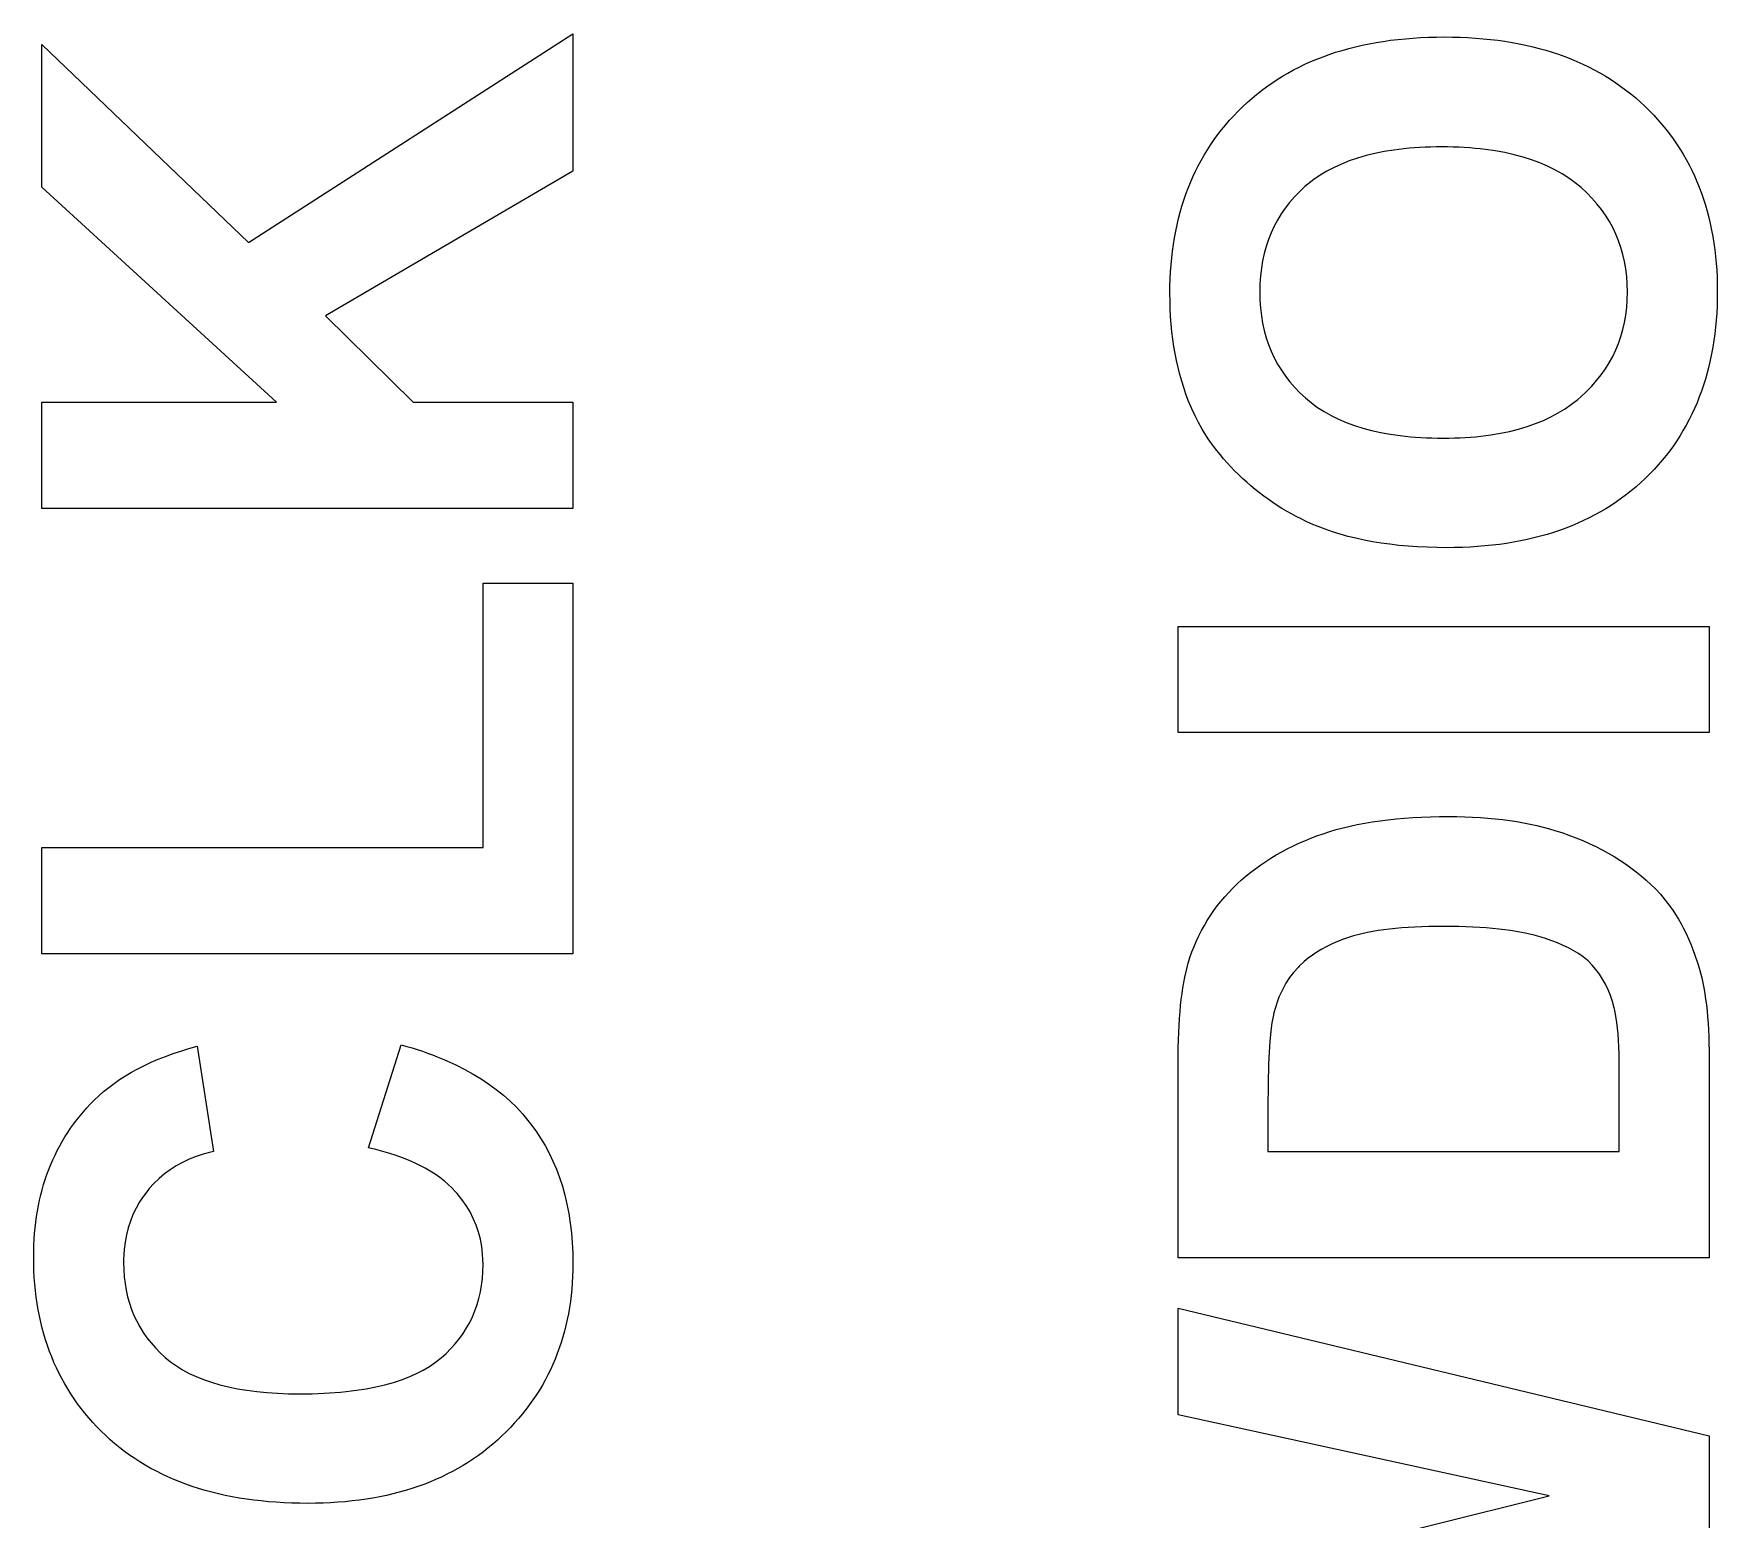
# Model space of a CAD drawing. Extents: x 44 to 148, y -85 to -25.
# Drawn here: x 100.671 to 104.376, y -34.136 to -30.868 of the extents above; entities that cross this region are included whole.
import ezdxf

# ---------------------------------------------------------------- set-up
doc = ezdxf.new("R2010")
doc.units = 0
doc.layers.add('BLACK', color=7, linetype='CONTINUOUS')

msp = doc.modelspace()

# ---------------------------------------------------------------- linework, layer by layer
at = {"layer": 'BLACK', "linetype": 'CONTINUOUS'}
for p, q in [((100.689242, -31.206062), (100.689242, -30.891758)), ((100.689242, -30.891758), (101.144266, -31.327683)), ((101.144266, -31.327683), (101.8577, -30.868164)), ((101.8577, -30.868164), (101.8577, -31.170671)), ((103.579335, -30.897038), (103.594311, -30.893587)), ((103.594311, -30.893587), (103.60953, -30.890436)), ((103.60953, -30.890436), (103.624994, -30.887585)), ((103.624994, -30.887585), (103.640702, -30.885035)), ((103.640702, -30.885035), (103.656655, -30.882784)), ((103.656655, -30.882784), (103.672851, -30.880834)), ((103.672851, -30.880834), (103.689292, -30.879183)), ((103.689292, -30.879183), (103.705976, -30.877833)), ((103.705976, -30.877833), (103.722905, -30.876783)), ((103.722905, -30.876783), (103.740078, -30.876032)), ((103.740078, -30.876032), (103.757495, -30.875582)), ((103.757495, -30.875582), (103.775156, -30.875432)), ((103.775156, -30.875432), (103.792661, -30.875581)), ((103.792661, -30.875581), (103.809927, -30.876028)), ((103.809927, -30.876028), (103.826953, -30.876773)), ((103.826953, -30.876773), (103.843739, -30.877815)), ((103.843739, -30.877815), (103.860285, -30.879156)), ((103.860285, -30.879156), (103.876592, -30.880794)), ((103.876592, -30.880794), (103.892659, -30.88273)), ((103.892659, -30.88273), (103.908486, -30.884964)), ((103.908486, -30.884964), (103.924073, -30.887497)), ((103.924073, -30.887497), (103.939421, -30.890326)), ((103.939421, -30.890326), (103.954529, -30.893454)), ((103.954529, -30.893454), (103.969397, -30.89688)), ((103.468317, -30.935448), (103.48134, -30.929597)), ((103.48134, -30.929597), (103.494607, -30.924045)), ((103.494607, -30.924045), (103.508118, -30.918794)), ((103.508118, -30.918794), (103.521873, -30.913842)), ((103.521873, -30.913842), (103.535872, -30.909191)), ((103.535872, -30.909191), (103.550116, -30.90484)), ((103.550116, -30.90484), (103.564603, -30.900789)), ((103.564603, -30.900789), (103.579335, -30.897038)), ((103.969397, -30.89688), (103.984026, -30.900603)), ((103.984026, -30.900603), (103.998414, -30.904625)), ((103.998414, -30.904625), (104.012563, -30.908944)), ((104.012563, -30.908944), (104.026473, -30.913562)), ((104.026473, -30.913562), (104.040142, -30.918477)), ((104.040142, -30.918477), (104.053572, -30.92369)), ((104.053572, -30.92369), (104.066762, -30.929201)), ((104.066762, -30.929201), (104.079712, -30.935009)), ((103.406865, -30.969207), (103.418667, -30.961855)), ((103.418667, -30.961855), (103.430714, -30.954803)), ((103.430714, -30.954803), (103.443004, -30.948052)), ((103.443004, -30.948052), (103.455539, -30.9416)), ((103.455539, -30.9416), (103.468317, -30.935448)), ((104.079712, -30.935009), (104.092423, -30.941116)), ((104.092423, -30.941116), (104.104894, -30.94752)), ((104.104894, -30.94752), (104.117125, -30.954223)), ((104.117125, -30.954223), (104.129116, -30.961223)), ((104.129116, -30.961223), (104.140868, -30.968521)), ((104.140868, -30.968521), (104.15238, -30.976118)), ((103.351516, -31.010468), (103.362098, -31.001616)), ((103.362098, -31.001616), (103.372924, -30.993064)), ((103.372924, -30.993064), (103.383993, -30.984811)), ((103.383993, -30.984811), (103.395307, -30.976859)), ((103.395307, -30.976859), (103.406865, -30.969207)), ((104.15238, -30.976118), (104.163652, -30.984011)), ((104.163652, -30.984011), (104.174685, -30.992203)), ((104.174685, -30.992203), (104.185477, -31.000693)), ((104.185477, -31.000693), (104.19603, -31.009481)), ((103.311733, -31.048679), (103.321253, -31.038776)), ((103.321253, -31.038776), (103.331086, -31.029073)), ((103.331086, -31.029073), (103.341179, -31.019621)), ((103.341179, -31.019621), (103.351516, -31.010468)), ((104.19603, -31.009481), (104.206344, -31.018566)), ((104.206344, -31.018566), (104.216417, -31.02795)), ((104.216417, -31.02795), (104.226215, -31.037582)), ((104.226215, -31.037582), (104.235702, -31.047415)), ((103.276772, -31.090293), (103.285044, -31.079589)), ((103.285044, -31.079589), (103.293628, -31.069085)), ((103.293628, -31.069085), (103.302524, -31.058782)), ((103.302524, -31.058782), (103.311733, -31.048679)), ((104.235702, -31.047415), (104.244878, -31.057448)), ((104.244878, -31.057448), (104.253743, -31.067681)), ((104.253743, -31.067681), (104.262297, -31.078114)), ((104.262297, -31.078114), (104.27054, -31.088748)), ((103.253829, -31.123606), (103.261164, -31.112301)), ((103.261164, -31.112301), (103.268812, -31.101197)), ((103.268812, -31.101197), (103.276772, -31.090293)), ((104.27054, -31.088748), (104.278472, -31.099582)), ((104.278472, -31.099582), (104.286093, -31.110616)), ((104.286093, -31.110616), (104.293403, -31.12185)), ((103.233695, -31.158721), (103.240094, -31.146816)), ((103.240094, -31.146816), (103.246806, -31.135111)), ((103.246806, -31.135111), (103.253829, -31.123606)), ((103.565962, -31.148065), (103.548749, -31.154889)), ((103.583977, -31.141923), (103.565962, -31.148065)), ((103.602796, -31.136463), (103.583977, -31.141923)), ((103.622418, -31.131686), (103.602796, -31.136463)), ((103.642844, -31.127591), (103.622418, -31.131686)), ((103.664072, -31.124179), (103.642844, -31.127591)), ((103.686103, -31.121449), (103.664072, -31.124179)), ((103.69742, -31.12034), (103.686103, -31.121449)), ((103.708938, -31.119402), (103.69742, -31.12034)), ((103.720657, -31.118634), (103.708938, -31.119402)), ((103.732576, -31.118037), (103.720657, -31.118634)), ((103.744696, -31.11761), (103.732576, -31.118037)), ((103.757017, -31.117355), (103.744696, -31.11761)), ((103.769538, -31.117269), (103.757017, -31.117355)), ((103.782201, -31.117357), (103.769538, -31.117269)), ((103.794665, -31.117619), (103.782201, -31.117357)), ((103.80693, -31.118057), (103.794665, -31.117619)), ((103.818995, -31.118669), (103.80693, -31.118057)), ((103.830861, -31.119457), (103.818995, -31.118669)), ((103.842529, -31.120419), (103.830861, -31.119457)), ((103.853997, -31.121557), (103.842529, -31.120419)), ((103.865265, -31.122869), (103.853997, -31.121557)), ((103.887206, -31.126019), (103.865265, -31.122869)), ((103.90835, -31.129869), (103.887206, -31.126019)), ((103.928697, -31.134419), (103.90835, -31.129869)), ((103.948248, -31.139669), (103.928697, -31.134419)), ((103.967002, -31.145619), (103.948248, -31.139669)), ((103.98496, -31.152269), (103.967002, -31.145619)), ((104.002121, -31.159619), (103.98496, -31.152269)), ((104.293403, -31.12185), (104.300401, -31.133285)), ((104.300401, -31.133285), (104.307089, -31.14492)), ((104.307089, -31.14492), (104.313465, -31.156755)), ((101.8577, -31.170671), (101.313636, -31.488907)), ((103.216371, -31.195638), (103.221834, -31.183132)), ((103.221834, -31.183132), (103.227608, -31.170826)), ((103.227608, -31.170826), (103.233695, -31.158721)), ((103.48793, -31.189012), (103.474733, -31.199248)), ((103.50193, -31.179457), (103.48793, -31.189012)), ((103.516733, -31.170586), (103.50193, -31.179457)), ((103.53234, -31.162396), (103.516733, -31.170586)), ((103.548749, -31.154889), (103.53234, -31.162396)), ((104.018485, -31.167669), (104.002121, -31.159619)), ((104.034053, -31.17642), (104.018485, -31.167669)), ((104.048824, -31.18587), (104.034053, -31.17642)), ((104.062799, -31.19602), (104.048824, -31.18587)), ((104.313465, -31.156755), (104.319531, -31.16879)), ((104.319531, -31.16879), (104.325285, -31.181026)), ((104.325285, -31.181026), (104.330729, -31.193461)), ((101.205779, -31.678501), (100.689242, -31.206062)), ((103.201856, -31.234357), (103.206382, -31.221251)), ((103.206382, -31.221251), (103.211221, -31.208344)), ((103.211221, -31.208344), (103.216371, -31.195638)), ((103.445132, -31.227352), (103.434645, -31.239385)), ((103.456395, -31.215765), (103.445132, -31.227352)), ((103.468436, -31.204623), (103.456395, -31.215765)), ((103.474733, -31.199248), (103.468436, -31.204623)), ((104.075978, -31.20687), (104.062799, -31.19602)), ((104.088324, -31.218266), (104.075978, -31.20687)), ((104.099874, -31.230055), (104.088324, -31.218266)), ((104.330729, -31.193461), (104.335861, -31.206097)), ((104.335861, -31.206097), (104.340682, -31.218934)), ((104.340682, -31.218934), (104.345193, -31.23197)), ((103.19015, -31.274879), (103.19374, -31.261172)), ((103.19374, -31.261172), (103.197642, -31.247664)), ((103.197642, -31.247664), (103.201856, -31.234357)), ((103.416001, -31.264787), (103.407845, -31.278156)), ((103.424935, -31.251863), (103.416001, -31.264787)), ((103.434645, -31.239385), (103.424935, -31.251863)), ((104.110628, -31.242237), (104.099874, -31.230055)), ((104.120585, -31.254812), (104.110628, -31.242237)), ((104.129745, -31.26778), (104.120585, -31.254812)), ((104.345193, -31.23197), (104.349392, -31.245207)), ((104.349392, -31.245207), (104.35328, -31.258644)), ((104.35328, -31.258644), (104.356857, -31.272281)), ((103.183907, -31.302894), (103.186873, -31.288787)), ((103.186873, -31.288787), (103.19015, -31.274879)), ((103.400465, -31.291971), (103.393862, -31.306231)), ((103.407845, -31.278156), (103.400465, -31.291971)), ((104.138109, -31.28114), (104.129745, -31.26778)), ((104.145676, -31.294894), (104.138109, -31.28114)), ((104.152447, -31.30904), (104.145676, -31.294894)), ((104.356857, -31.272281), (104.360123, -31.286118)), ((104.360123, -31.286118), (104.363078, -31.300156)), ((104.363078, -31.300156), (104.365722, -31.314394)), ((103.176884, -31.34642), (103.178913, -31.331711)), ((103.178913, -31.331711), (103.181254, -31.317203)), ((103.181254, -31.317203), (103.183907, -31.302894)), ((103.382987, -31.336087), (103.378715, -31.351684)), ((103.388036, -31.320936), (103.382987, -31.336087)), ((103.393862, -31.306231), (103.388036, -31.320936)), ((104.158421, -31.323578), (104.152447, -31.30904)), ((104.163599, -31.33851), (104.158421, -31.323578)), ((104.16798, -31.353834), (104.163599, -31.33851)), ((104.365722, -31.314394), (104.368055, -31.328832)), ((104.368055, -31.328832), (104.370077, -31.34347)), ((103.173763, -31.376437), (103.175167, -31.361328)), ((103.175167, -31.361328), (103.176884, -31.34642)), ((103.375219, -31.367726), (103.3725, -31.384213)), ((103.378715, -31.351684), (103.375219, -31.367726)), ((104.171564, -31.369551), (104.16798, -31.353834)), ((104.174352, -31.385661), (104.171564, -31.369551)), ((104.370077, -31.34347), (104.371788, -31.358309)), ((104.371788, -31.358309), (104.373187, -31.373348)), ((104.373187, -31.373348), (104.374276, -31.388587)), ((103.171422, -31.422966), (103.17189, -31.407256)), ((103.17189, -31.407256), (103.17267, -31.391747)), ((103.17267, -31.391747), (103.173763, -31.376437)), ((103.370558, -31.401146), (103.369393, -31.418524)), ((103.3725, -31.384213), (103.370558, -31.401146)), ((104.176344, -31.402164), (104.174352, -31.385661)), ((104.177538, -31.41906), (104.176344, -31.402164)), ((104.374276, -31.388587), (104.375054, -31.404026)), ((104.375054, -31.404026), (104.37552, -31.419666)), ((103.171265, -31.438876), (103.17129, -31.436348)), ((103.171445, -31.456408), (103.171265, -31.438876)), ((103.17129, -31.436348), (103.171422, -31.422966)), ((103.369393, -31.418524), (103.369004, -31.436348)), ((103.369004, -31.436348), (103.369397, -31.45421)), ((104.177535, -31.453642), (104.177937, -31.436348)), ((104.177937, -31.436348), (104.177538, -31.41906)), ((104.37552, -31.419666), (104.375676, -31.435505)), ((104.375676, -31.435505), (104.375521, -31.451553)), ((103.171985, -31.473683), (103.171445, -31.456408)), ((103.172885, -31.490702), (103.171985, -31.473683)), ((103.369397, -31.45421), (103.370576, -31.471634)), ((103.370576, -31.471634), (103.37254, -31.488618)), ((104.171512, -31.503232), (104.174323, -31.487084)), ((104.174323, -31.487084), (104.17633, -31.470554)), ((104.17633, -31.470554), (104.177535, -31.453642)), ((104.374283, -31.483026), (104.373201, -31.498453)), ((104.375057, -31.467393), (104.374283, -31.483026)), ((104.375521, -31.451553), (104.375057, -31.467393)), ((101.313636, -31.488907), (101.50632, -31.678501)), ((103.174144, -31.507463), (103.172885, -31.490702)), ((103.175764, -31.523968), (103.174144, -31.507463)), ((103.177743, -31.540216), (103.175764, -31.523968)), ((103.37254, -31.488618), (103.375289, -31.505163)), ((103.375289, -31.505163), (103.378824, -31.52127)), ((103.378824, -31.52127), (103.383145, -31.536938)), ((104.16348, -31.534384), (104.167898, -31.518999)), ((104.167898, -31.518999), (104.171512, -31.503232)), ((104.371808, -31.513673), (104.370106, -31.528686)), ((104.373201, -31.498453), (104.371808, -31.513673)), ((103.180082, -31.556208), (103.177743, -31.540216)), ((103.182781, -31.571943), (103.180082, -31.556208)), ((103.383145, -31.536938), (103.388251, -31.552167)), ((103.388251, -31.552167), (103.394143, -31.566957)), ((104.152236, -31.564008), (104.15826, -31.549387)), ((104.15826, -31.549387), (104.16348, -31.534384)), ((104.365775, -31.558092), (104.363145, -31.572484)), ((104.368095, -31.543492), (104.365775, -31.558092)), ((104.370106, -31.528686), (104.368095, -31.543492)), ((103.18584, -31.587421), (103.182781, -31.571943)), ((103.189259, -31.602642), (103.18584, -31.587421)), ((103.394143, -31.566957), (103.400821, -31.581308)), ((103.400821, -31.581308), (103.408284, -31.59522)), ((103.408284, -31.59522), (103.416532, -31.608694)), ((104.129347, -31.60558), (104.13778, -31.592104)), ((104.13778, -31.592104), (104.14541, -31.578247)), ((104.14541, -31.578247), (104.152236, -31.564008)), ((104.360205, -31.58667), (104.356957, -31.600649)), ((104.363145, -31.572484), (104.360205, -31.58667)), ((103.193038, -31.617606), (103.189259, -31.602642)), ((103.197177, -31.632314), (103.193038, -31.617606)), ((103.201675, -31.646765), (103.197177, -31.632314)), ((103.416532, -31.608694), (103.425567, -31.621728)), ((103.425567, -31.621728), (103.435386, -31.634324)), ((103.435386, -31.634324), (103.445992, -31.646481)), ((104.099229, -31.643716), (104.110072, -31.631386)), ((104.110072, -31.631386), (104.120111, -31.618674)), ((104.120111, -31.618674), (104.129347, -31.60558)), ((104.349531, -31.627986), (104.345354, -31.641345)), ((104.353399, -31.614421), (104.349531, -31.627986)), ((104.356957, -31.600649), (104.353399, -31.614421)), ((103.206533, -31.660959), (103.201675, -31.646765)), ((103.211752, -31.674897), (103.206533, -31.660959)), ((103.445992, -31.646481), (103.457383, -31.658199)), ((103.457383, -31.658199), (103.469559, -31.669478)), ((103.469559, -31.669478), (103.482527, -31.680192)), ((104.068598, -31.672812), (104.075135, -31.667231)), ((104.075135, -31.667231), (104.087584, -31.655664)), ((104.087584, -31.655664), (104.099229, -31.643716)), ((104.336072, -31.667441), (104.330967, -31.68018)), ((104.340868, -31.654497), (104.336072, -31.667441)), ((104.345354, -31.641345), (104.340868, -31.654497)), ((100.689242, -31.912473), (100.689242, -31.678501)), ((100.689242, -31.678501), (101.205779, -31.678501)), ((101.50632, -31.678501), (101.8577, -31.678501)), ((101.8577, -31.678501), (101.8577, -31.912473)), ((103.21733, -31.688578), (103.211752, -31.674897)), ((103.219507, -31.693639), (103.21733, -31.688578)), ((103.226467, -31.708674), (103.219507, -31.693639)), ((103.234069, -31.723487), (103.226467, -31.708674)), ((103.482527, -31.680192), (103.496291, -31.690215)), ((103.496291, -31.690215), (103.510852, -31.699546)), ((103.510852, -31.699546), (103.526209, -31.708187)), ((103.526209, -31.708187), (103.542363, -31.716136)), ((104.00953, -31.711087), (104.025426, -31.702581)), ((104.025426, -31.702581), (104.04057, -31.693367)), ((104.04057, -31.693367), (104.05496, -31.683444)), ((104.05496, -31.683444), (104.068598, -31.672812)), ((104.319828, -31.705035), (104.313795, -31.717153)), ((104.325552, -31.692711), (104.319828, -31.705035)), ((104.330967, -31.68018), (104.325552, -31.692711)), ((103.242313, -31.738077), (103.234069, -31.723487)), ((103.248165, -31.747681), (103.242313, -31.738077)), ((103.542363, -31.716136), (103.559313, -31.723394)), ((103.559313, -31.723394), (103.57706, -31.72996)), ((103.57706, -31.72996), (103.595604, -31.735836)), ((103.595604, -31.735836), (103.614944, -31.74102)), ((103.614944, -31.74102), (103.635081, -31.745513)), ((103.635081, -31.745513), (103.656014, -31.749315)), ((103.898348, -31.747235), (103.91876, -31.742982)), ((103.91876, -31.742982), (103.938419, -31.73802)), ((103.938419, -31.73802), (103.957326, -31.73235)), ((103.957326, -31.73235), (103.97548, -31.725971)), ((103.97548, -31.725971), (103.992881, -31.718883)), ((103.992881, -31.718883), (104.00953, -31.711087)), ((104.3008, -31.740767), (104.293838, -31.752265)), ((104.307452, -31.729063), (104.3008, -31.740767)), ((104.313795, -31.717153), (104.307452, -31.729063)), ((103.254303, -31.757186), (103.248165, -31.747681)), ((103.260725, -31.766592), (103.254303, -31.757186)), ((103.267434, -31.775899), (103.260725, -31.766592)), ((103.274427, -31.785108), (103.267434, -31.775899)), ((103.656014, -31.749315), (103.677743, -31.752425)), ((103.677743, -31.752425), (103.688907, -31.753721)), ((103.688907, -31.753721), (103.70027, -31.754844)), ((103.70027, -31.754844), (103.711832, -31.755795)), ((103.711832, -31.755795), (103.723593, -31.756572)), ((103.723593, -31.756572), (103.735553, -31.757177)), ((103.735553, -31.757177), (103.747712, -31.757609)), ((103.747712, -31.757609), (103.76007, -31.757868)), ((103.76007, -31.757868), (103.772628, -31.757955)), ((103.772628, -31.757955), (103.784998, -31.757866)), ((103.784998, -31.757866), (103.79718, -31.7576)), ((103.79718, -31.7576), (103.809173, -31.757157)), ((103.809173, -31.757157), (103.820979, -31.756537)), ((103.820979, -31.756537), (103.832596, -31.75574)), ((103.832596, -31.75574), (103.844025, -31.754765)), ((103.844025, -31.754765), (103.855266, -31.753614)), ((103.855266, -31.753614), (103.877183, -31.750778)), ((103.877183, -31.750778), (103.898348, -31.747235)), ((104.278986, -31.774638), (104.271097, -31.785515)), ((104.286567, -31.763555), (104.278986, -31.774638)), ((104.293838, -31.752265), (104.286567, -31.763555)), ((103.281706, -31.794218), (103.274427, -31.785108)), ((103.28927, -31.803229), (103.281706, -31.794218)), ((103.297119, -31.812141), (103.28927, -31.803229)), ((103.305254, -31.820955), (103.297119, -31.812141)), ((104.245571, -31.816904), (104.236443, -31.826953)), ((104.254389, -31.806648), (104.245571, -31.816904)), ((104.262897, -31.796185), (104.254389, -31.806648)), ((104.271097, -31.785515), (104.262897, -31.796185)), ((103.313673, -31.82967), (103.305254, -31.820955)), ((103.322378, -31.838286), (103.313673, -31.82967)), ((103.331263, -31.846706), (103.322378, -31.838286)), ((103.340293, -31.854902), (103.331263, -31.846706)), ((103.349468, -31.862874), (103.340293, -31.854902)), ((104.207225, -31.855815), (104.196956, -31.864901)), ((104.21726, -31.846432), (104.207225, -31.855815)), ((104.227006, -31.836796), (104.21726, -31.846432)), ((104.236443, -31.826953), (104.227006, -31.836796)), ((103.358787, -31.870623), (103.349468, -31.862874)), ((103.368252, -31.878147), (103.358787, -31.870623)), ((103.377861, -31.885448), (103.368252, -31.878147)), ((103.387615, -31.892525), (103.377861, -31.885448)), ((103.397514, -31.899378), (103.387615, -31.892525)), ((104.164753, -31.89037), (104.153552, -31.898264)), ((104.17572, -31.882178), (104.164753, -31.89037)), ((104.186455, -31.873688), (104.17572, -31.882178)), ((104.196956, -31.864901), (104.186455, -31.873688)), ((101.8577, -31.912473), (100.689242, -31.912473)), ((103.407557, -31.906007), (103.397514, -31.899378)), ((103.417746, -31.912412), (103.407557, -31.906007)), ((103.428079, -31.918594), (103.417746, -31.912412)), ((103.438557, -31.924551), (103.428079, -31.918594)), ((103.44918, -31.930285), (103.438557, -31.924551)), ((103.459948, -31.935795), (103.44918, -31.930285)), ((104.106417, -31.926861), (104.09405, -31.933265)), ((104.11855, -31.920159), (104.106417, -31.926861)), ((104.130451, -31.913158), (104.11855, -31.920159)), ((104.142118, -31.90586), (104.130451, -31.913158)), ((104.153552, -31.898264), (104.142118, -31.90586)), ((103.47086, -31.941082), (103.459948, -31.935795)), ((103.481918, -31.946144), (103.47086, -31.941082)), ((103.497238, -31.952538), (103.481918, -31.946144)), ((103.513003, -31.95852), (103.497238, -31.952538)), ((103.529214, -31.96409), (103.513003, -31.95852)), ((103.545871, -31.969246), (103.529214, -31.96409)), ((104.014954, -31.965437), (104.000955, -31.969756)), ((104.02872, -31.96082), (104.014954, -31.965437)), ((104.042252, -31.955905), (104.02872, -31.96082)), ((104.055551, -31.950692), (104.042252, -31.955905)), ((104.068617, -31.945181), (104.055551, -31.950692)), ((104.08145, -31.939372), (104.068617, -31.945181)), ((104.09405, -31.933265), (104.08145, -31.939372)), ((103.562972, -31.97399), (103.545871, -31.969246)), ((103.58052, -31.978322), (103.562972, -31.97399)), ((103.598512, -31.982241), (103.58052, -31.978322)), ((103.616951, -31.985748), (103.598512, -31.982241)), ((103.635834, -31.988842), (103.616951, -31.985748)), ((103.655163, -31.991524), (103.635834, -31.988842)), ((103.674938, -31.993792), (103.655163, -31.991524)), ((103.695158, -31.995649), (103.674938, -31.993792)), ((103.715823, -31.997093), (103.695158, -31.995649)), ((103.736934, -31.998124), (103.715823, -31.997093)), ((103.758491, -31.998743), (103.736934, -31.998124)), ((103.780493, -31.998949), (103.758491, -31.998743)), ((103.797755, -31.9988), (103.780493, -31.998949)), ((103.814785, -31.998353), (103.797755, -31.9988)), ((103.831582, -31.997609), (103.814785, -31.998353)), ((103.848145, -31.996566), (103.831582, -31.997609)), ((103.864475, -31.995226), (103.848145, -31.996566)), ((103.880572, -31.993587), (103.864475, -31.995226)), ((103.896436, -31.991651), (103.880572, -31.993587)), ((103.912067, -31.989417), (103.896436, -31.991651)), ((103.927465, -31.986885), (103.912067, -31.989417)), ((103.942629, -31.984055), (103.927465, -31.986885)), ((103.95756, -31.980927), (103.942629, -31.984055)), ((103.972259, -31.977501), (103.95756, -31.980927)), ((103.986724, -31.973778), (103.972259, -31.977501)), ((104.000955, -31.969756), (103.986724, -31.973778)), ((101.65996, -32.658489), (101.65996, -32.077069)), ((101.65996, -32.077069), (101.8577, -32.077069)), ((101.8577, -32.077069), (101.8577, -32.89218)), ((103.189242, -32.405662), (103.189242, -32.171971)), ((103.189242, -32.171971), (104.3577, -32.171971)), ((104.3577, -32.171971), (104.3577, -32.405662)), ((104.3577, -32.405662), (103.189242, -32.405662)), ((103.633523, -32.59968), (103.650984, -32.597458)), ((103.650984, -32.597458), (103.668856, -32.595532)), ((103.668856, -32.595532), (103.687139, -32.593903)), ((103.687139, -32.593903), (103.705831, -32.59257)), ((103.705831, -32.59257), (103.724934, -32.591533)), ((103.724934, -32.591533), (103.744448, -32.590793)), ((103.744448, -32.590793), (103.764372, -32.590348)), ((103.764372, -32.590348), (103.784706, -32.5902)), ((103.784706, -32.5902), (103.802562, -32.590339)), ((103.802562, -32.590339), (103.82011, -32.590757)), ((103.82011, -32.590757), (103.837348, -32.591454)), ((103.837348, -32.591454), (103.854276, -32.59243)), ((103.854276, -32.59243), (103.870895, -32.593684)), ((103.870895, -32.593684), (103.887205, -32.595216)), ((103.887205, -32.595216), (103.903205, -32.597028)), ((103.903205, -32.597028), (103.918896, -32.599118)), ((103.481128, -32.638143), (103.494729, -32.632995)), ((103.494729, -32.632995), (103.508601, -32.628119)), ((103.508601, -32.628119), (103.52278, -32.623527)), ((103.52278, -32.623527), (103.53737, -32.619232)), ((103.53737, -32.619232), (103.552369, -32.615232)), ((103.552369, -32.615232), (103.567779, -32.611529)), ((103.567779, -32.611529), (103.5836, -32.608123)), ((103.5836, -32.608123), (103.59983, -32.605012)), ((103.59983, -32.605012), (103.616471, -32.602198)), ((103.616471, -32.602198), (103.633523, -32.59968)), ((103.918896, -32.599118), (103.934277, -32.601487)), ((103.934277, -32.601487), (103.949349, -32.604134)), ((103.949349, -32.604134), (103.964112, -32.607061)), ((103.964112, -32.607061), (103.978565, -32.610265)), ((103.978565, -32.610265), (103.992709, -32.613749)), ((103.992709, -32.613749), (104.006543, -32.617511)), ((104.006543, -32.617511), (104.020068, -32.621552)), ((104.020068, -32.621552), (104.033284, -32.625872)), ((104.033284, -32.625872), (104.049034, -32.631425)), ((104.049034, -32.631425), (104.064404, -32.637269)), ((100.689242, -32.89218), (100.689242, -32.658489)), ((100.689242, -32.658489), (101.65996, -32.658489)), ((103.405238, -32.674745), (103.417206, -32.667964)), ((103.417206, -32.667964), (103.429446, -32.661456)), ((103.429446, -32.661456), (103.441958, -32.655219)), ((103.441958, -32.655219), (103.454743, -32.649255)), ((103.454743, -32.649255), (103.467799, -32.643563)), ((103.467799, -32.643563), (103.481128, -32.638143)), ((104.064404, -32.637269), (104.079395, -32.643406)), ((104.079395, -32.643406), (104.094007, -32.649834)), ((104.094007, -32.649834), (104.108238, -32.656555)), ((104.108238, -32.656555), (104.12209, -32.663567)), ((104.12209, -32.663567), (104.135562, -32.670871)), ((104.135562, -32.670871), (104.148655, -32.678466)), ((103.349479, -32.712729), (103.360087, -32.704588)), ((103.360087, -32.704588), (103.370966, -32.696719)), ((103.370966, -32.696719), (103.382118, -32.689122)), ((103.382118, -32.689122), (103.393542, -32.681797)), ((103.393542, -32.681797), (103.405238, -32.674745)), ((104.148655, -32.678466), (104.161368, -32.686354)), ((104.161368, -32.686354), (104.173702, -32.694534)), ((104.173702, -32.694534), (104.185655, -32.703005)), ((104.185655, -32.703005), (104.19723, -32.711768)), ((103.309783, -32.747992), (103.319289, -32.738785)), ((103.319289, -32.738785), (103.32908, -32.729828)), ((103.32908, -32.729828), (103.339143, -32.721143)), ((103.339143, -32.721143), (103.349479, -32.712729)), ((104.19723, -32.711768), (104.208424, -32.720823)), ((104.208424, -32.720823), (104.219239, -32.73017)), ((104.219239, -32.73017), (104.229675, -32.739809)), ((104.229675, -32.739809), (104.23973, -32.74974)), ((103.275445, -32.787078), (103.283477, -32.776967)), ((103.283477, -32.776967), (103.291877, -32.767083)), ((103.291877, -32.767083), (103.300645, -32.757424)), ((103.300645, -32.757424), (103.309783, -32.747992)), ((104.23973, -32.74974), (104.250716, -32.761541)), ((104.250716, -32.761541), (104.261237, -32.774087)), ((104.261237, -32.774087), (104.271295, -32.787379)), ((103.247006, -32.82978), (103.253563, -32.818766)), ((103.253563, -32.818766), (103.260489, -32.807977)), ((103.260489, -32.807977), (103.267783, -32.797414)), ((103.267783, -32.797414), (103.275445, -32.787078)), ((104.271295, -32.787379), (104.277742, -32.796655)), ((104.277742, -32.796655), (104.283982, -32.806262)), ((104.283982, -32.806262), (104.290017, -32.8162)), ((104.290017, -32.8162), (104.295845, -32.82647)), ((103.229548, -32.86418), (103.234999, -32.852488)), ((103.234999, -32.852488), (103.240818, -32.841021)), ((103.240818, -32.841021), (103.247006, -32.82978)), ((103.566182, -32.855912), (103.552876, -32.860504)), ((103.575485, -32.853021), (103.566182, -32.855912)), ((103.590357, -32.849034), (103.575485, -32.853021)), ((103.60633, -32.845467), (103.590357, -32.849034)), ((103.61759, -32.843322), (103.60633, -32.845467)), ((103.62934, -32.841363), (103.61759, -32.843322)), ((103.641579, -32.839591), (103.62934, -32.841363)), ((103.654308, -32.838006), (103.641579, -32.839591)), ((103.667525, -32.836607), (103.654308, -32.838006)), ((103.681232, -32.835395), (103.667525, -32.836607)), ((103.695429, -32.834369), (103.681232, -32.835395)), ((103.710115, -32.833529), (103.695429, -32.834369)), ((103.72529, -32.832877), (103.710115, -32.833529)), ((103.740954, -32.83241), (103.72529, -32.832877)), ((103.757108, -32.83213), (103.740954, -32.83241)), ((103.773751, -32.832037), (103.757108, -32.83213)), ((103.790453, -32.83213), (103.773751, -32.832037)), ((103.806711, -32.83241), (103.790453, -32.83213)), ((103.822526, -32.832877), (103.806711, -32.83241)), ((103.837897, -32.833529), (103.822526, -32.832877)), ((103.852826, -32.834369), (103.837897, -32.833529)), ((103.867311, -32.835395), (103.852826, -32.834369)), ((103.881352, -32.836607), (103.867311, -32.835395)), ((103.894951, -32.838006), (103.881352, -32.836607)), ((103.908106, -32.839591), (103.894951, -32.838006)), ((103.920818, -32.841363), (103.908106, -32.839591)), ((103.933087, -32.843322), (103.920818, -32.841363)), ((103.944912, -32.845467), (103.933087, -32.843322)), ((103.956294, -32.847798), (103.944912, -32.845467)), ((103.972537, -32.851645), (103.956294, -32.847798)), ((103.987781, -32.855912), (103.972537, -32.851645)), ((103.997405, -32.858916), (103.987781, -32.855912)), ((104.295845, -32.82647), (104.301467, -32.837071)), ((104.301467, -32.837071), (104.306883, -32.848003)), ((104.306883, -32.848003), (104.312092, -32.859267)), ((101.8577, -32.89218), (100.689242, -32.89218)), ((103.215407, -32.900615), (103.219752, -32.888244)), ((103.219752, -32.888244), (103.224466, -32.876099)), ((103.224466, -32.876099), (103.229548, -32.86418)), ((103.484859, -32.895104), (103.475493, -32.902046)), ((103.494788, -32.888498), (103.484859, -32.895104)), ((103.50528, -32.882228), (103.494788, -32.888498)), ((103.516334, -32.876293), (103.50528, -32.882228)), ((103.527952, -32.870694), (103.516334, -32.876293)), ((103.540132, -32.865431), (103.527952, -32.870694)), ((103.552876, -32.860504), (103.540132, -32.865431)), ((104.011194, -32.863628), (103.997405, -32.858916)), ((104.024208, -32.868587), (104.011194, -32.863628)), ((104.036447, -32.873792), (104.024208, -32.868587)), ((104.047911, -32.879245), (104.036447, -32.873792)), ((104.058599, -32.884944), (104.047911, -32.879245)), ((104.068512, -32.89089), (104.058599, -32.884944)), ((104.080524, -32.899202), (104.068512, -32.89089)), ((104.312092, -32.859267), (104.317095, -32.870862)), ((104.317095, -32.870862), (104.321892, -32.882788)), ((104.321892, -32.882788), (104.326483, -32.895046)), ((104.326483, -32.895046), (104.330867, -32.907635)), ((103.20389, -32.94407), (103.207466, -32.928036)), ((103.207466, -32.928036), (103.211431, -32.913211)), ((103.211431, -32.913211), (103.215407, -32.900615)), ((103.453268, -32.922199), (103.443499, -32.933167)), ((103.455827, -32.91955), (103.453268, -32.922199)), ((103.46669, -32.909324), (103.455827, -32.91955)), ((103.475493, -32.902046), (103.46669, -32.909324)), ((104.091158, -32.907954), (104.080524, -32.899202)), ((104.100414, -32.917144), (104.091158, -32.907954)), ((104.108603, -32.926786), (104.100414, -32.917144)), ((104.116178, -32.937033), (104.108603, -32.926786)), ((104.330867, -32.907635), (104.332982, -32.914054)), ((104.332982, -32.914054), (104.337399, -32.929046)), ((104.337399, -32.929046), (104.341382, -32.944952)), ((103.197909, -32.979767), (103.19973, -32.96733)), ((103.19973, -32.96733), (103.201723, -32.955431)), ((103.201723, -32.955431), (103.20389, -32.94407)), ((103.420888, -32.967084), (103.415804, -32.97729)), ((103.426435, -32.957287), (103.420888, -32.967084)), ((103.434555, -32.944863), (103.426435, -32.957287)), ((103.443499, -32.933167), (103.434555, -32.944863)), ((104.123139, -32.947887), (104.116178, -32.937033)), ((104.129485, -32.959346), (104.123139, -32.947887)), ((104.135217, -32.97141), (104.129485, -32.959346)), ((104.341382, -32.944952), (104.343796, -32.956063)), ((104.343796, -32.956063), (104.346017, -32.96758)), ((104.346017, -32.96758), (104.348044, -32.979503)), ((103.193489, -33.020302), (103.194789, -33.006253)), ((103.194789, -33.006253), (103.196263, -32.992741)), ((103.196263, -32.992741), (103.197909, -32.979767)), ((103.407028, -32.998932), (103.403337, -33.010368)), ((103.411184, -32.987906), (103.407028, -32.998932)), ((103.415804, -32.97729), (103.411184, -32.987906)), ((104.140334, -32.984081), (104.135217, -32.97141)), ((104.144837, -32.997357), (104.140334, -32.984081)), ((104.148725, -33.011238), (104.144837, -32.997357)), ((104.348044, -32.979503), (104.349879, -32.991832)), ((104.349879, -32.991832), (104.35152, -33.004567)), ((104.35152, -33.004567), (104.352968, -33.017708)), ((103.191409, -33.050014), (103.192362, -33.034889)), ((103.192362, -33.034889), (103.193489, -33.020302)), ((103.398216, -33.030338), (103.395583, -33.044026)), ((103.40011, -33.022213), (103.398216, -33.030338)), ((103.403337, -33.010368), (103.40011, -33.022213)), ((104.150086, -33.016893), (104.148725, -33.011238)), ((104.152544, -33.02948), (104.150086, -33.016893)), ((104.15465, -33.04377), (104.152544, -33.02948)), ((104.352968, -33.017708), (104.354224, -33.031255)), ((104.354224, -33.031255), (104.355286, -33.045208)), ((103.190022, -33.081876), (103.190629, -33.065676)), ((103.190629, -33.065676), (103.191409, -33.050014)), ((103.392291, -33.070072), (103.390942, -33.085577)), ((103.393838, -33.056222), (103.392291, -33.070072)), ((103.395583, -33.044026), (103.393838, -33.056222)), ((104.156, -33.055604), (104.15465, -33.04377)), ((104.157152, -33.068397), (104.156, -33.055604)), ((104.158106, -33.082148), (104.157152, -33.068397)), ((104.355286, -33.045208), (104.356155, -33.059567)), ((104.356155, -33.059567), (104.356831, -33.074332)), ((104.356831, -33.074332), (104.357313, -33.089503)), ((100.961344, -33.118077), (100.977902, -33.112052)), ((100.977902, -33.112052), (100.994996, -33.106333)), ((100.994996, -33.106333), (101.012626, -33.100922)), ((101.012626, -33.100922), (101.030791, -33.095818)), ((101.030791, -33.095818), (101.066743, -33.327262)), ((101.408293, -33.319398), (101.480198, -33.092728)), ((101.480198, -33.092728), (101.492074, -33.096061)), ((101.492074, -33.096061), (101.503758, -33.099528)), ((101.503758, -33.099528), (101.515249, -33.103131)), ((101.515249, -33.103131), (101.526547, -33.106869)), ((101.526547, -33.106869), (101.537653, -33.110741)), ((101.537653, -33.110741), (101.548567, -33.114749)), ((101.548567, -33.114749), (101.559287, -33.118891)), ((103.189242, -33.133702), (103.189328, -33.115889)), ((103.189328, -33.115889), (103.189588, -33.098614)), ((103.189588, -33.098614), (103.190022, -33.081876)), ((103.389449, -33.108821), (103.388835, -33.121547)), ((103.390152, -33.096831), (103.389449, -33.108821)), ((103.390942, -33.085577), (103.390152, -33.096831)), ((104.158863, -33.096856), (104.158106, -33.082148)), ((104.159423, -33.112522), (104.158863, -33.096856)), ((104.159785, -33.129146), (104.159423, -33.112522)), ((104.357313, -33.089503), (104.357603, -33.105079)), ((104.357603, -33.105079), (104.3577, -33.121062)), ((100.873235, -33.160683), (100.886581, -33.152814)), ((100.886581, -33.152814), (100.900463, -33.145252)), ((100.900463, -33.145252), (100.91488, -33.137998)), ((100.91488, -33.137998), (100.929832, -33.131051)), ((100.929832, -33.131051), (100.94532, -33.12441)), ((100.94532, -33.12441), (100.961344, -33.118077)), ((101.559287, -33.118891), (101.569816, -33.123168)), ((101.569816, -33.123168), (101.580152, -33.127581)), ((101.580152, -33.127581), (101.600245, -33.13681)), ((101.600245, -33.13681), (101.619569, -33.14658)), ((101.619569, -33.14658), (101.638122, -33.156889)), ((103.189242, -33.327227), (103.189242, -33.133702)), ((103.387869, -33.149202), (103.387518, -33.164133)), ((103.388308, -33.135007), (103.387869, -33.149202)), ((103.388835, -33.121547), (103.388308, -33.135007)), ((104.159917, -33.140761), (104.159785, -33.129146)), ((104.15996, -33.152801), (104.159917, -33.140761)), ((104.15996, -33.327227), (104.15996, -33.152801)), ((104.3577, -33.121062), (104.3577, -33.5612)), ((100.825205, -33.195231), (100.836409, -33.186134)), ((100.836409, -33.186134), (100.848149, -33.177343)), ((100.848149, -33.177343), (100.860424, -33.168859)), ((100.860424, -33.168859), (100.873235, -33.160683)), ((101.638122, -33.156889), (101.655906, -33.167738)), ((101.655906, -33.167738), (101.672919, -33.179126)), ((101.672919, -33.179126), (101.689161, -33.191055)), ((101.689161, -33.191055), (101.704634, -33.203523)), ((103.387255, -33.179798), (103.387079, -33.196199)), ((103.387518, -33.164133), (103.387255, -33.179798)), ((100.78828, -33.231233), (100.796211, -33.222713)), ((100.796211, -33.222713), (100.804402, -33.214349)), ((100.804402, -33.214349), (100.814536, -33.204636)), ((100.814536, -33.204636), (100.825205, -33.195231)), ((101.704634, -33.203523), (101.719336, -33.216532)), ((101.719336, -33.216532), (101.733268, -33.23008)), ((103.386992, -33.213335), (103.386981, -33.222178)), ((103.386981, -33.222178), (103.386981, -33.327227)), ((103.387079, -33.196199), (103.386992, -33.213335)), ((100.759157, -33.266879), (100.766047, -33.257733)), ((100.766047, -33.257733), (100.773198, -33.248743)), ((100.773198, -33.248743), (100.780609, -33.23991)), ((100.780609, -33.23991), (100.78828, -33.231233)), ((101.733268, -33.23008), (101.74643, -33.244168)), ((101.74643, -33.244168), (101.758821, -33.258795)), ((101.758821, -33.258795), (101.764728, -33.266311)), ((100.734193, -33.305026), (100.740044, -33.295254)), ((100.740044, -33.295254), (100.746155, -33.285639)), ((100.746155, -33.285639), (100.752526, -33.276181)), ((100.752526, -33.276181), (100.759157, -33.266879)), ((101.764728, -33.266311), (101.775987, -33.281699)), ((101.775987, -33.281699), (101.786519, -33.297599)), ((101.786519, -33.297599), (101.796324, -33.314009)), ((100.713391, -33.345674), (100.718201, -33.335277)), ((100.718201, -33.335277), (100.723272, -33.325037)), ((100.723272, -33.325037), (100.728603, -33.314953)), ((100.728603, -33.314953), (100.734193, -33.305026)), ((101.028524, -33.33837), (101.013272, -33.344439)), ((101.044453, -33.333086), (101.028524, -33.33837)), ((101.055448, -33.33), (101.044453, -33.333086)), ((101.066743, -33.327262), (101.055448, -33.33)), ((101.424312, -33.323197), (101.408293, -33.319398)), ((101.439786, -33.327293), (101.424312, -33.323197)), ((101.454717, -33.331685), (101.439786, -33.327293)), ((101.469103, -33.336373), (101.454717, -33.331685)), ((101.482945, -33.341358), (101.469103, -33.336373)), ((101.796324, -33.314009), (101.805403, -33.330931)), ((101.805403, -33.330931), (101.813756, -33.348364)), ((103.189242, -33.5612), (103.189242, -33.327227)), ((103.386981, -33.327227), (104.15996, -33.327227)), ((100.700519, -33.377802), (100.70455, -33.366936)), ((100.70455, -33.366936), (100.70884, -33.356227)), ((100.70884, -33.356227), (100.713391, -33.345674)), ((100.959027, -33.376564), (100.947157, -33.386558)), ((100.971574, -33.367355), (100.959027, -33.376564)), ((100.984797, -33.358931), (100.971574, -33.367355)), ((100.998696, -33.351292), (100.984797, -33.358931)), ((101.013272, -33.344439), (100.998696, -33.351292)), ((101.496243, -33.346639), (101.482945, -33.341358)), ((101.508997, -33.352216), (101.496243, -33.346639)), ((101.521206, -33.358089), (101.508997, -33.352216)), ((101.532871, -33.364258), (101.521206, -33.358089)), ((101.543992, -33.370724), (101.532871, -33.364258)), ((101.554569, -33.377486), (101.543992, -33.370724)), ((101.813756, -33.348364), (101.821383, -33.366309)), ((101.821383, -33.366309), (101.828283, -33.384765)), ((100.686997, -33.422828), (100.689988, -33.411337)), ((100.689988, -33.411337), (100.693238, -33.400003)), ((100.693238, -33.400003), (100.696749, -33.388824)), ((100.696749, -33.388824), (100.700519, -33.377802)), ((100.922091, -33.41293), (100.912604, -33.425396)), ((100.925446, -33.408901), (100.922091, -33.41293)), ((100.935963, -33.397337), (100.925446, -33.408901)), ((100.947157, -33.386558), (100.935963, -33.397337)), ((101.564602, -33.384544), (101.554569, -33.377486)), ((101.57409, -33.391898), (101.564602, -33.384544)), ((101.583035, -33.399549), (101.57409, -33.391898)), ((101.591435, -33.407496), (101.583035, -33.399549)), ((101.599291, -33.415739), (101.591435, -33.407496)), ((101.828283, -33.384765), (101.834457, -33.403732)), ((101.834457, -33.403732), (101.839904, -33.42321)), ((100.679586, -33.45824), (100.681797, -33.44628)), ((100.681797, -33.44628), (100.684267, -33.434476)), ((100.684267, -33.434476), (100.686997, -33.422828)), ((100.90405, -33.438354), (100.896429, -33.451807)), ((100.912604, -33.425396), (100.90405, -33.438354)), ((101.603023, -33.41996), (101.599291, -33.415739)), ((101.61351, -33.43293), (101.603023, -33.41996)), ((101.622931, -33.446359), (101.61351, -33.43293)), ((101.631284, -33.460247), (101.622931, -33.446359)), ((101.839904, -33.42321), (101.844625, -33.4432)), ((101.844625, -33.4432), (101.84862, -33.4637)), ((100.674516, -33.495058), (100.675946, -33.482629)), ((100.675946, -33.482629), (100.677636, -33.470356)), ((100.677636, -33.470356), (100.679586, -33.45824)), ((100.883987, -33.480193), (100.879165, -33.495127)), ((100.889741, -33.465753), (100.883987, -33.480193)), ((100.896429, -33.451807), (100.889741, -33.465753)), ((101.638572, -33.474594), (101.631284, -33.460247)), ((101.644793, -33.4894), (101.638572, -33.474594)), ((101.84862, -33.4637), (101.851889, -33.484713)), ((101.851889, -33.484713), (101.854431, -33.506236)), ((100.671786, -33.533284), (100.672436, -33.520386)), ((100.672436, -33.520386), (100.673346, -33.507644)), ((100.673346, -33.507644), (100.674516, -33.495058)), ((100.875277, -33.510555), (100.872322, -33.526476)), ((100.879165, -33.495127), (100.875277, -33.510555)), ((101.649948, -33.504665), (101.644793, -33.4894)), ((101.654036, -33.52039), (101.649948, -33.504665)), ((101.657057, -33.536574), (101.654036, -33.52039)), ((101.854431, -33.506236), (101.856247, -33.528271)), ((100.671265, -33.559549), (100.671395, -33.546338)), ((100.67142, -33.57466), (100.671265, -33.559549)), ((100.671395, -33.546338), (100.671786, -33.533284)), ((100.869471, -33.554108), (100.869056, -33.565546)), ((100.870301, -33.542891), (100.869471, -33.554108)), ((100.872322, -33.526476), (100.870301, -33.542891)), ((101.659013, -33.553216), (101.657057, -33.536574)), ((101.659723, -33.564567), (101.659013, -33.553216)), ((101.856247, -33.528271), (101.857336, -33.550817)), ((101.857336, -33.550817), (101.857609, -33.562282)), ((104.3577, -33.5612), (103.189242, -33.5612)), ((100.671884, -33.589588), (100.67142, -33.57466)), ((100.672658, -33.604333), (100.671884, -33.589588)), ((100.869056, -33.565546), (100.869004, -33.571346)), ((100.869004, -33.571346), (100.869362, -33.587238)), ((100.869362, -33.587238), (100.870435, -33.602752)), ((101.658517, -33.606978), (101.6596, -33.591735)), ((101.6596, -33.591735), (101.65996, -33.576121)), ((101.65996, -33.576121), (101.659723, -33.564567)), ((101.857547, -33.588207), (101.857089, -33.602379)), ((101.8577, -33.573874), (101.857547, -33.588207)), ((101.857609, -33.562282), (101.8577, -33.573874)), ((100.673741, -33.618894), (100.672658, -33.604333)), ((100.675133, -33.633272), (100.673741, -33.618894)), ((100.676835, -33.647467), (100.675133, -33.633272)), ((100.870435, -33.602752), (100.872224, -33.617889)), ((100.872224, -33.617889), (100.874727, -33.632648)), ((100.874727, -33.632648), (100.877947, -33.64703)), ((101.654185, -33.636352), (101.656712, -33.621851)), ((101.656712, -33.621851), (101.658517, -33.606978)), ((101.855259, -33.630243), (101.853887, -33.643935)), ((101.856327, -33.616391), (101.855259, -33.630243)), ((101.857089, -33.602379), (101.856327, -33.616391)), ((100.678846, -33.661478), (100.676835, -33.647467)), ((100.681166, -33.675307), (100.678846, -33.661478)), ((100.877947, -33.64703), (100.881881, -33.661035)), ((100.881881, -33.661035), (100.886531, -33.674662)), ((101.642273, -33.677632), (101.646965, -33.664243)), ((101.646965, -33.664243), (101.650936, -33.650483)), ((101.650936, -33.650483), (101.654185, -33.636352)), ((101.850227, -33.670838), (101.847939, -33.684049)), ((101.852209, -33.657467), (101.850227, -33.670838)), ((101.853887, -33.643935), (101.852209, -33.657467)), ((103.189242, -33.906962), (103.189242, -33.671585)), ((103.189242, -33.671585), (104.3577, -33.952745)), ((100.683796, -33.688952), (100.681166, -33.675307)), ((100.686736, -33.702414), (100.683796, -33.688952)), ((100.689985, -33.715692), (100.686736, -33.702414)), ((100.886531, -33.674662), (100.891896, -33.687911)), ((100.891896, -33.687911), (100.897977, -33.700783)), ((100.897977, -33.700783), (100.904773, -33.713278)), ((101.623863, -33.715573), (101.630722, -33.703297)), ((101.630722, -33.703297), (101.636858, -33.69065)), ((101.636858, -33.69065), (101.642273, -33.677632)), ((101.842449, -33.709991), (101.839246, -33.722722)), ((101.845346, -33.6971), (101.842449, -33.709991)), ((101.847939, -33.684049), (101.845346, -33.6971)), ((100.693543, -33.728788), (100.689985, -33.715692)), ((100.69741, -33.7417), (100.693543, -33.728788)), ((100.701587, -33.754429), (100.69741, -33.7417)), ((100.904773, -33.713278), (100.912284, -33.725395)), ((100.912284, -33.725395), (100.920511, -33.737135)), ((100.920511, -33.737135), (100.929453, -33.748498)), ((101.598956, -33.750178), (101.60798, -33.739014)), ((101.60798, -33.739014), (101.616283, -33.727479)), ((101.616283, -33.727479), (101.623863, -33.715573)), ((101.835738, -33.735292), (101.831926, -33.747702)), ((101.839246, -33.722722), (101.835738, -33.735292)), ((100.706074, -33.766975), (100.701587, -33.754429)), ((100.710869, -33.779337), (100.706074, -33.766975)), ((100.715975, -33.791517), (100.710869, -33.779337)), ((100.929453, -33.748498), (100.93911, -33.759483)), ((100.93911, -33.759483), (100.949483, -33.77009)), ((100.949483, -33.77009), (100.960571, -33.780321)), ((100.960571, -33.780321), (100.972461, -33.790014)), ((101.555511, -33.791002), (101.567551, -33.781444)), ((101.567551, -33.781444), (101.578741, -33.771393)), ((101.578741, -33.771393), (101.58921, -33.760971)), ((101.58921, -33.760971), (101.598956, -33.750178)), ((101.818657, -33.783972), (101.813624, -33.795741)), ((101.823385, -33.772042), (101.818657, -33.783972)), ((101.827808, -33.759952), (101.823385, -33.772042)), ((101.831926, -33.747702), (101.827808, -33.759952)), ((100.721389, -33.803513), (100.715975, -33.791517)), ((100.727113, -33.815326), (100.721389, -33.803513)), ((100.733147, -33.826955), (100.727113, -33.815326)), ((100.972461, -33.790014), (100.98524, -33.799082)), ((100.98524, -33.799082), (100.998908, -33.807525)), ((100.998908, -33.807525), (101.013464, -33.815343)), ((101.013464, -33.815343), (101.028909, -33.822535)), ((101.497562, -33.823066), (101.513517, -33.815975)), ((101.513517, -33.815975), (101.528494, -33.808267)), ((101.528494, -33.808267), (101.542492, -33.799943)), ((101.542492, -33.799943), (101.555511, -33.791002)), ((101.802644, -33.8188), (101.796696, -33.830089)), ((101.808287, -33.807351), (101.802644, -33.8188)), ((101.813624, -33.795741), (101.808287, -33.807351)), ((100.739489, -33.838402), (100.733147, -33.826955)), ((100.746142, -33.849665), (100.739489, -33.838402)), ((100.753103, -33.860745), (100.746142, -33.849665)), ((101.028909, -33.822535), (101.045243, -33.829101)), ((101.045243, -33.829101), (101.062466, -33.835043)), ((101.062466, -33.835043), (101.080577, -33.840358)), ((101.080577, -33.840358), (101.099577, -33.845049)), ((101.099577, -33.845049), (101.119465, -33.849114)), ((101.119465, -33.849114), (101.140243, -33.852554)), ((101.140243, -33.852554), (101.161909, -33.855368)), ((101.161909, -33.855368), (101.184464, -33.857557)), ((101.184464, -33.857557), (101.196074, -33.858417)), ((101.322428, -33.858444), (101.334687, -33.857596)), ((101.334687, -33.857596), (101.346702, -33.856594)), ((101.346702, -33.856594), (101.358472, -33.855438)), ((101.358472, -33.855438), (101.369997, -33.854128)), ((101.369997, -33.854128), (101.381278, -33.852663)), ((101.381278, -33.852663), (101.403105, -33.849272)), ((101.403105, -33.849272), (101.423954, -33.845264)), ((101.423954, -33.845264), (101.443824, -33.840639)), ((101.443824, -33.840639), (101.462715, -33.835398)), ((101.462715, -33.835398), (101.480628, -33.82954)), ((101.480628, -33.82954), (101.497562, -33.823066)), ((101.783885, -33.852186), (101.777022, -33.862994)), ((101.790443, -33.841218), (101.783885, -33.852186)), ((101.796696, -33.830089), (101.790443, -33.841218)), ((100.760374, -33.871641), (100.753103, -33.860745)), ((100.767955, -33.882355), (100.760374, -33.871641)), ((100.775845, -33.892885), (100.767955, -33.882355)), ((100.784044, -33.903232), (100.775845, -33.892885)), ((101.196074, -33.858417), (101.207907, -33.85912)), ((101.207907, -33.85912), (101.219962, -33.859668)), ((101.219962, -33.859668), (101.23224, -33.860058)), ((101.23224, -33.860058), (101.244739, -33.860293)), ((101.244739, -33.860293), (101.25746, -33.860371)), ((101.25746, -33.860371), (101.270943, -33.860294)), ((101.270943, -33.860294), (101.284181, -33.860063)), ((101.284181, -33.860063), (101.297175, -33.859677)), ((101.297175, -33.859677), (101.309923, -33.859138)), ((101.309923, -33.859138), (101.322428, -33.858444)), ((101.754604, -33.894458), (101.746521, -33.904626)), ((101.762382, -33.884131), (101.754604, -33.894458)), ((101.769855, -33.873643), (101.762382, -33.884131)), ((101.777022, -33.862994), (101.769855, -33.873643)), ((100.792553, -33.913396), (100.784044, -33.903232)), ((100.801371, -33.923376), (100.792553, -33.913396)), ((100.810498, -33.933174), (100.801371, -33.923376)), ((101.72944, -33.924481), (101.720442, -33.934168)), ((101.738133, -33.914633), (101.72944, -33.924481)), ((101.746521, -33.904626), (101.738133, -33.914633)), ((104.005477, -34.084759), (103.189242, -33.906962)), ((100.819935, -33.942788), (100.810498, -33.933174)), ((100.829681, -33.952219), (100.819935, -33.942788)), ((100.839707, -33.961395), (100.829681, -33.952219)), ((100.849984, -33.970279), (100.839707, -33.961395)), ((101.691658, -33.962185), (101.681562, -33.97102)), ((101.701531, -33.953061), (101.691658, -33.962185)), ((101.711139, -33.943695), (101.701531, -33.953061)), ((101.720442, -33.934168), (101.711139, -33.943695)), ((104.3577, -33.952745), (104.3577, -34.200762)), ((100.86051, -33.978873), (100.849984, -33.970279)), ((100.871287, -33.987175), (100.86051, -33.978873)), ((100.882313, -33.995186), (100.871287, -33.987175)), ((100.89359, -34.002905), (100.882313, -33.995186)), ((100.905117, -34.010333), (100.89359, -34.002905)), ((101.638938, -34.003462), (101.627723, -34.010848)), ((101.64993, -33.995786), (101.638938, -34.003462)), ((101.660698, -33.98782), (101.64993, -33.995786)), ((101.671242, -33.979565), (101.660698, -33.98782)), ((101.681562, -33.97102), (101.671242, -33.979565)), ((100.916894, -34.01747), (100.905117, -34.010333)), ((100.928922, -34.024316), (100.916894, -34.01747)), ((100.941199, -34.03087), (100.928922, -34.024316)), ((100.953727, -34.037133), (100.941199, -34.03087)), ((100.966505, -34.043105), (100.953727, -34.037133)), ((100.979533, -34.048785), (100.966505, -34.043105)), ((101.568289, -34.043434), (101.55573, -34.049082)), ((101.580623, -34.037496), (101.568289, -34.043434)), ((101.592734, -34.031269), (101.580623, -34.037496)), ((101.604621, -34.024751), (101.592734, -34.031269)), ((101.616284, -34.017944), (101.604621, -34.024751)), ((101.627723, -34.010848), (101.616284, -34.017944)), ((100.992811, -34.054175), (100.979533, -34.048785)), ((101.006339, -34.059272), (100.992811, -34.054175)), ((101.020118, -34.064079), (101.006339, -34.059272)), ((101.034146, -34.068594), (101.020118, -34.064079)), ((101.048425, -34.072818), (101.034146, -34.068594)), ((101.062954, -34.07675), (101.048425, -34.072818)), ((101.077733, -34.080392), (101.062954, -34.07675)), ((101.092762, -34.083742), (101.077733, -34.080392)), ((101.461554, -34.08051), (101.447205, -34.083841)), ((101.47568, -34.07689), (101.461554, -34.08051)), ((101.489581, -34.072979), (101.47568, -34.07689)), ((101.503258, -34.068779), (101.489581, -34.072979)), ((101.516712, -34.064289), (101.503258, -34.068779)), ((101.529942, -34.05951), (101.516712, -34.064289)), ((101.542948, -34.054441), (101.529942, -34.05951)), ((101.55573, -34.049082), (101.542948, -34.054441)), ((101.108041, -34.0868), (101.092762, -34.083742)), ((101.123571, -34.089568), (101.108041, -34.0868)), ((101.139351, -34.092044), (101.123571, -34.089568)), ((101.155381, -34.094229), (101.139351, -34.092044)), ((101.171661, -34.096122), (101.155381, -34.094229)), ((101.188191, -34.097724), (101.171661, -34.096122)), ((101.204971, -34.099035), (101.188191, -34.097724)), ((101.222002, -34.100055), (101.204971, -34.099035)), ((101.239282, -34.100783), (101.222002, -34.100055)), ((101.256813, -34.10122), (101.239282, -34.100783)), ((101.274594, -34.101366), (101.256813, -34.10122)), ((101.291405, -34.101221), (101.274594, -34.101366)), ((101.307992, -34.100786), (101.291405, -34.101221)), ((101.324356, -34.100062), (101.307992, -34.100786)), ((101.340495, -34.099048), (101.324356, -34.100062)), ((101.356411, -34.097745), (101.340495, -34.099048)), ((101.372103, -34.096152), (101.356411, -34.097745)), ((101.387571, -34.094269), (101.372103, -34.096152)), ((101.402816, -34.092096), (101.387571, -34.094269)), ((101.417836, -34.089634), (101.402816, -34.092096)), ((101.432633, -34.086883), (101.417836, -34.089634)), ((101.447205, -34.083841), (101.432633, -34.086883)), ((103.189242, -34.287834), (104.005477, -34.084759))]:
    msp.add_line(p, q, dxfattribs=at)

doc.saveas('drawing.dxf')
